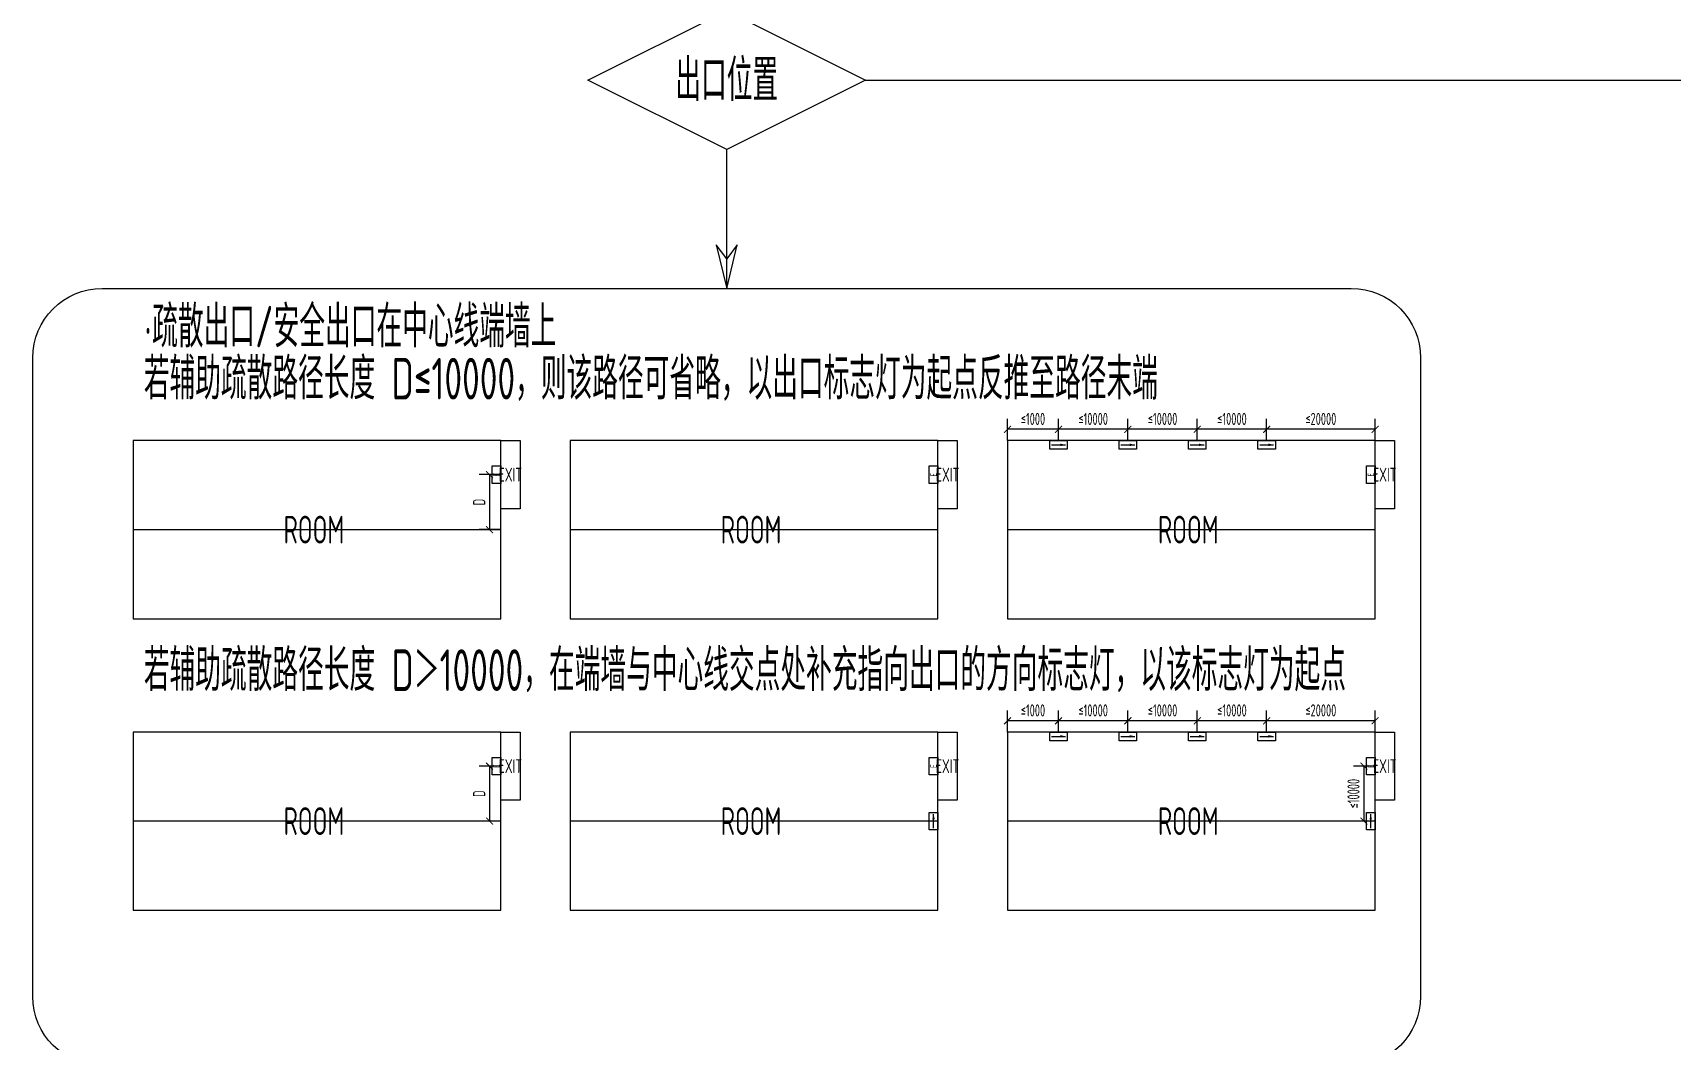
# Model space of a CAD drawing. Header units: millimetres. Extents: x -1582620 to 4754388, y -184455 to 3397362.
# Drawn here: x 2342128 to 2578378, y 1630009 to 1775311 of the extents above; entities that cross this region are included whole.
import ezdxf
from ezdxf.enums import TextEntityAlignment as Align

# ---------------------------------------------------------------- set-up
doc = ezdxf.new("R2010")
doc.units = ezdxf.units.MM
doc.header["$LTSCALE"] = 1000
doc.header["$MEASUREMENT"] = 0
for name, color, linetype in [('E-LITE-LITE', 3, 'Continuous'), ('E-UNIV-DIAG', 2, 'Continuous'), ('E-UNIV-EL', 140, 'Continuous'), ('E-UNIV-NOTE', 6, 'Continuous'), ('房间框线', 30, 'Continuous'), ('门窗框线', 114, 'Continuous'), ('预估主要疏散路径', 82, 'Continuous'), ('预估辅助疏散路径', 71, 'Continuous')]:
    doc.layers.add(name, color=color, linetype=linetype)
doc.styles.add('TH-STYLE3', font='tssdeng.shx', dxfattribs={"width": 0.65, "bigfont": 'tssdchn.shx'})
doc.dimstyles.new('E-DIMA100', dxfattribs={"dimscale": 100, "dimtxt": 3.5, "dimasz": 2, "dimexe": 3, "dimexo": 0, "dimgap": 1.25, "dimtad": 1, "dimdec": 1, "dimrnd": 1, "dimdsep": 46, "dimtxsty": 'TH-STYLE3', "dimblk1": 'ARCHTICK', "dimblk2": 'ARCHTICK', "dimsah": 1, "dimcen": 0, "dimclrt": 6, "dimadec": 0, "dimazin": 0, "dimtfac": 1, "dimtdec": 1, "dimtix": 1, "dimtmove": 2, "dimatfit": 3, "dimldrblk": 'ARCHTICK', "dimfxl": 1, "dimtolj": 1, "dimarcsym": 0})

# ---------------------------------------------------------------- blocks, each defined once
blk = doc.blocks.new('_ARCHTICK')
at = {"color": 0, "linetype": 'ByBlock', "const_width": 0.15}
blk.add_lwpolyline([(-0.5, -0.5), (0.5, 0.5)], dxfattribs=at)
blk = doc.blocks.new('*D555')
at = {"layer": 'Defpoints', "color": 0, "transparency": 16777216}
for p in [(2409561, 1711642, 0), (2407949, 1703721), (2409561, 1703721, 0)]:
    blk.add_point(p, dxfattribs=at)
at = {"layer": 'E-UNIV-NOTE', "color": 0, "lineweight": -2, "transparency": 16777216}
for p, q in [((2409561, 1711642), (2406449, 1711642)), ((2407949, 1711642), (2407949, 1703721)), ((2409561, 1703721), (2406449, 1703721))]:
    blk.add_line(p, q, dxfattribs=at)
at = {"layer": 'E-UNIV-NOTE', "color": 0, "lineweight": -2, "transparency": 16777216, "xscale": 1000, "yscale": 1000, "zscale": 1000}
for p, rotation in [((2407949, 1711642), 90), ((2407949, 1703721), 270)]:
    blk.add_blockref('_ARCHTICK', p, dxfattribs=dict(at, rotation=rotation))
at = {"layer": 'E-UNIV-NOTE', "color": 6, "transparency": 16777216, "insert": (2406449, 1707681), "char_height": 1750, "attachment_point": 5, "rotation": 90, "style": 'TH-STYLE3'}
blk.add_mtext('\\A1;D', dxfattribs=at)
blk = doc.blocks.new('E-BFEL100')
blk.add_lwpolyline([(-2.5, 1.25), (2.5, 1.25), (2.5, -1.25), (-2.5, -1.25)], close=True)
at = {"layer": 'E-UNIV-EL', "style": 'TH-STYLE3', "width": 0.7}
blk.add_attdef('T', text='', height=1.8, dxfattribs=at).set_placement((0, 0), align=Align.MIDDLE)
blk = doc.blocks.new('*D556')
at = {"layer": 'Defpoints', "color": 0, "transparency": 16777216}
for p in [(2409561, 1669642, 0), (2407949, 1661721), (2409561, 1661721, 0)]:
    blk.add_point(p, dxfattribs=at)
at = {"layer": 'E-UNIV-NOTE', "color": 0, "lineweight": -2, "transparency": 16777216}
for p, q in [((2409561, 1669642), (2406449, 1669642)), ((2407949, 1669642), (2407949, 1661721)), ((2409561, 1661721), (2406449, 1661721))]:
    blk.add_line(p, q, dxfattribs=at)
at = {"layer": 'E-UNIV-NOTE', "color": 0, "lineweight": -2, "transparency": 16777216, "xscale": 1000, "yscale": 1000, "zscale": 1000}
for p, rotation in [((2407949, 1669642), 90), ((2407949, 1661721), 270)]:
    blk.add_blockref('_ARCHTICK', p, dxfattribs=dict(at, rotation=rotation))
at = {"layer": 'E-UNIV-NOTE', "color": 6, "transparency": 16777216, "insert": (2406449, 1665681), "char_height": 1750, "attachment_point": 5, "rotation": 90, "style": 'TH-STYLE3'}
blk.add_mtext('\\A1;D', dxfattribs=at)
blk = doc.blocks.new('E-BFEL200')
blk.add_lwpolyline([(-2.5, 1.25), (2.5, 1.25), (2.5, -1.25), (-2.5, -1.25)], close=True)
at = {"layer": 'E-UNIV-EL'}
blk.add_line((-2, 0), (2, 0), dxfattribs=at)
blk.add_lwpolyline([(0.5, 0, 0.75, 0, 0), (2, 0, 0, 0, 0)], format="xyseb", dxfattribs=at)
blk = doc.blocks.new('*D559')
at = {"layer": 'Defpoints', "color": 0, "transparency": 16777216}
for p in [(2489936, 1718175), (2489936, 1716562, 0), (2499936, 1716562)]:
    blk.add_point(p, dxfattribs=at)
at = {"layer": 'E-UNIV-NOTE', "color": 0, "lineweight": -2, "transparency": 16777216}
for p, q in [((2489936, 1716562), (2489936, 1719675)), ((2499936, 1718175), (2489936, 1718175)), ((2499936, 1716562), (2499936, 1719675))]:
    blk.add_line(p, q, dxfattribs=at)
at = {"layer": 'E-UNIV-NOTE', "color": 0, "lineweight": -2, "transparency": 16777216, "xscale": 1000, "yscale": 1000, "zscale": 1000, "rotation": 180}
blk.add_blockref('_ARCHTICK', (2489936, 1718175), dxfattribs=at)
at = {"layer": 'E-UNIV-NOTE', "color": 0, "lineweight": -2, "transparency": 16777216, "xscale": 1000, "yscale": 1000, "zscale": 1000}
blk.add_blockref('_ARCHTICK', (2499936, 1718175), dxfattribs=at)
at = {"layer": 'E-UNIV-NOTE', "color": 6, "transparency": 16777216, "insert": (2494936, 1719675), "char_height": 1750, "attachment_point": 5, "style": 'TH-STYLE3'}
blk.add_mtext('\\A1;≤10000', dxfattribs=at)
blk = doc.blocks.new('*D560')
at = {"layer": 'Defpoints', "color": 0, "transparency": 16777216}
for p in [(2499936, 1718175), (2499936, 1716562, 0), (2509936, 1716562)]:
    blk.add_point(p, dxfattribs=at)
at = {"layer": 'E-UNIV-NOTE', "color": 0, "lineweight": -2, "transparency": 16777216}
for p, q in [((2499936, 1716562), (2499936, 1719675)), ((2509936, 1718175), (2499936, 1718175)), ((2509936, 1716562), (2509936, 1719675))]:
    blk.add_line(p, q, dxfattribs=at)
at = {"layer": 'E-UNIV-NOTE', "color": 0, "lineweight": -2, "transparency": 16777216, "xscale": 1000, "yscale": 1000, "zscale": 1000, "rotation": 180}
blk.add_blockref('_ARCHTICK', (2499936, 1718175), dxfattribs=at)
at = {"layer": 'E-UNIV-NOTE', "color": 0, "lineweight": -2, "transparency": 16777216, "xscale": 1000, "yscale": 1000, "zscale": 1000}
blk.add_blockref('_ARCHTICK', (2509936, 1718175), dxfattribs=at)
at = {"layer": 'E-UNIV-NOTE', "color": 6, "transparency": 16777216, "insert": (2504936, 1719675), "char_height": 1750, "attachment_point": 5, "style": 'TH-STYLE3'}
blk.add_mtext('\\A1;≤10000', dxfattribs=at)
blk = doc.blocks.new('*D561')
at = {"layer": 'Defpoints', "color": 0, "transparency": 16777216}
for p in [(2509936, 1718175), (2509936, 1716562, 0), (2519936, 1716562)]:
    blk.add_point(p, dxfattribs=at)
at = {"layer": 'E-UNIV-NOTE', "color": 0, "lineweight": -2, "transparency": 16777216}
for p, q in [((2509936, 1716562), (2509936, 1719675)), ((2519936, 1718175), (2509936, 1718175)), ((2519936, 1716562), (2519936, 1719675))]:
    blk.add_line(p, q, dxfattribs=at)
at = {"layer": 'E-UNIV-NOTE', "color": 0, "lineweight": -2, "transparency": 16777216, "xscale": 1000, "yscale": 1000, "zscale": 1000, "rotation": 180}
blk.add_blockref('_ARCHTICK', (2509936, 1718175), dxfattribs=at)
at = {"layer": 'E-UNIV-NOTE', "color": 0, "lineweight": -2, "transparency": 16777216, "xscale": 1000, "yscale": 1000, "zscale": 1000}
blk.add_blockref('_ARCHTICK', (2519936, 1718175), dxfattribs=at)
at = {"layer": 'E-UNIV-NOTE', "color": 6, "transparency": 16777216, "insert": (2514936, 1719675), "char_height": 1750, "attachment_point": 5, "style": 'TH-STYLE3'}
blk.add_mtext('\\A1;≤10000', dxfattribs=at)
blk = doc.blocks.new('*D562')
at = {"layer": 'Defpoints', "color": 0, "transparency": 16777216}
for p in [(2489936, 1676175), (2489936, 1674562, 0), (2499936, 1674562)]:
    blk.add_point(p, dxfattribs=at)
at = {"layer": 'E-UNIV-NOTE', "color": 0, "lineweight": -2, "transparency": 16777216}
for p, q in [((2489936, 1674562), (2489936, 1677675)), ((2499936, 1674562), (2499936, 1677675)), ((2499936, 1676175), (2489936, 1676175))]:
    blk.add_line(p, q, dxfattribs=at)
at = {"layer": 'E-UNIV-NOTE', "color": 0, "lineweight": -2, "transparency": 16777216, "xscale": 1000, "yscale": 1000, "zscale": 1000, "rotation": 180}
blk.add_blockref('_ARCHTICK', (2489936, 1676175), dxfattribs=at)
at = {"layer": 'E-UNIV-NOTE', "color": 0, "lineweight": -2, "transparency": 16777216, "xscale": 1000, "yscale": 1000, "zscale": 1000}
blk.add_blockref('_ARCHTICK', (2499936, 1676175), dxfattribs=at)
at = {"layer": 'E-UNIV-NOTE', "color": 6, "transparency": 16777216, "insert": (2494936, 1677675), "char_height": 1750, "attachment_point": 5, "style": 'TH-STYLE3'}
blk.add_mtext('\\A1;≤10000', dxfattribs=at)
blk = doc.blocks.new('*D563')
at = {"layer": 'Defpoints', "color": 0, "transparency": 16777216}
for p in [(2499936, 1676175), (2499936, 1674562, 0), (2509936, 1674562)]:
    blk.add_point(p, dxfattribs=at)
at = {"layer": 'E-UNIV-NOTE', "color": 0, "lineweight": -2, "transparency": 16777216}
for p, q in [((2499936, 1674562), (2499936, 1677675)), ((2509936, 1674562), (2509936, 1677675)), ((2509936, 1676175), (2499936, 1676175))]:
    blk.add_line(p, q, dxfattribs=at)
at = {"layer": 'E-UNIV-NOTE', "color": 0, "lineweight": -2, "transparency": 16777216, "xscale": 1000, "yscale": 1000, "zscale": 1000, "rotation": 180}
blk.add_blockref('_ARCHTICK', (2499936, 1676175), dxfattribs=at)
at = {"layer": 'E-UNIV-NOTE', "color": 0, "lineweight": -2, "transparency": 16777216, "xscale": 1000, "yscale": 1000, "zscale": 1000}
blk.add_blockref('_ARCHTICK', (2509936, 1676175), dxfattribs=at)
at = {"layer": 'E-UNIV-NOTE', "color": 6, "transparency": 16777216, "insert": (2504936, 1677675), "char_height": 1750, "attachment_point": 5, "style": 'TH-STYLE3'}
blk.add_mtext('\\A1;≤10000', dxfattribs=at)
blk = doc.blocks.new('*D564')
at = {"layer": 'Defpoints', "color": 0, "transparency": 16777216}
for p in [(2509936, 1676175), (2509936, 1674562, 0), (2519936, 1674562)]:
    blk.add_point(p, dxfattribs=at)
at = {"layer": 'E-UNIV-NOTE', "color": 0, "lineweight": -2, "transparency": 16777216}
for p, q in [((2509936, 1674562), (2509936, 1677675)), ((2519936, 1674562), (2519936, 1677675)), ((2519936, 1676175), (2509936, 1676175))]:
    blk.add_line(p, q, dxfattribs=at)
at = {"layer": 'E-UNIV-NOTE', "color": 0, "lineweight": -2, "transparency": 16777216, "xscale": 1000, "yscale": 1000, "zscale": 1000, "rotation": 180}
blk.add_blockref('_ARCHTICK', (2509936, 1676175), dxfattribs=at)
at = {"layer": 'E-UNIV-NOTE', "color": 0, "lineweight": -2, "transparency": 16777216, "xscale": 1000, "yscale": 1000, "zscale": 1000}
blk.add_blockref('_ARCHTICK', (2519936, 1676175), dxfattribs=at)
at = {"layer": 'E-UNIV-NOTE', "color": 6, "transparency": 16777216, "insert": (2514936, 1677675), "char_height": 1750, "attachment_point": 5, "style": 'TH-STYLE3'}
blk.add_mtext('\\A1;≤10000', dxfattribs=at)
blk = doc.blocks.new('*D565')
at = {"layer": 'Defpoints', "color": 0, "transparency": 16777216}
for p in [(2535561, 1669642), (2533949, 1661721), (2535561, 1661721)]:
    blk.add_point(p, dxfattribs=at)
at = {"layer": 'E-UNIV-NOTE', "color": 0, "lineweight": -2, "transparency": 16777216}
for p, q in [((2535561, 1669642), (2532449, 1669642)), ((2533949, 1669642), (2533949, 1661721)), ((2535561, 1661721), (2532449, 1661721))]:
    blk.add_line(p, q, dxfattribs=at)
at = {"layer": 'E-UNIV-NOTE', "color": 0, "lineweight": -2, "transparency": 16777216, "xscale": 1000, "yscale": 1000, "zscale": 1000}
for p, rotation in [((2533949, 1669642), 90), ((2533949, 1661721), 270)]:
    blk.add_blockref('_ARCHTICK', p, dxfattribs=dict(at, rotation=rotation))
at = {"layer": 'E-UNIV-NOTE', "color": 6, "transparency": 16777216, "insert": (2532449, 1665681), "char_height": 1750, "attachment_point": 5, "rotation": 90, "style": 'TH-STYLE3'}
blk.add_mtext('\\A1;≤10000', dxfattribs=at)
blk = doc.blocks.new('*D580')
at = {"layer": 'Defpoints', "color": 0, "transparency": 16777216}
for p in [(2482585, 1718175), (2482585, 1716562), (2489936, 1716562)]:
    blk.add_point(p, dxfattribs=at)
at = {"layer": 'E-UNIV-NOTE', "color": 0, "lineweight": -2, "transparency": 16777216}
for p, q in [((2482585, 1716562), (2482585, 1719675)), ((2489936, 1718175), (2482585, 1718175)), ((2489936, 1716562), (2489936, 1719675))]:
    blk.add_line(p, q, dxfattribs=at)
at = {"layer": 'E-UNIV-NOTE', "color": 0, "lineweight": -2, "transparency": 16777216, "xscale": 1000, "yscale": 1000, "zscale": 1000, "rotation": 180}
blk.add_blockref('_ARCHTICK', (2482585, 1718175), dxfattribs=at)
at = {"layer": 'E-UNIV-NOTE', "color": 0, "lineweight": -2, "transparency": 16777216, "xscale": 1000, "yscale": 1000, "zscale": 1000}
blk.add_blockref('_ARCHTICK', (2489936, 1718175), dxfattribs=at)
at = {"layer": 'E-UNIV-NOTE', "color": 6, "transparency": 16777216, "insert": (2486260, 1719675), "char_height": 1750, "attachment_point": 5, "style": 'TH-STYLE3'}
blk.add_mtext('\\A1;≤1000', dxfattribs=at)
blk = doc.blocks.new('*D581')
at = {"layer": 'Defpoints', "color": 0, "transparency": 16777216}
for p in [(2482585, 1676175), (2482585, 1674562), (2489936, 1674562)]:
    blk.add_point(p, dxfattribs=at)
at = {"layer": 'E-UNIV-NOTE', "color": 0, "lineweight": -2, "transparency": 16777216}
for p, q in [((2482585, 1674562), (2482585, 1677675)), ((2489936, 1674562), (2489936, 1677675)), ((2489936, 1676175), (2482585, 1676175))]:
    blk.add_line(p, q, dxfattribs=at)
at = {"layer": 'E-UNIV-NOTE', "color": 0, "lineweight": -2, "transparency": 16777216, "xscale": 1000, "yscale": 1000, "zscale": 1000, "rotation": 180}
blk.add_blockref('_ARCHTICK', (2482585, 1676175), dxfattribs=at)
at = {"layer": 'E-UNIV-NOTE', "color": 0, "lineweight": -2, "transparency": 16777216, "xscale": 1000, "yscale": 1000, "zscale": 1000}
blk.add_blockref('_ARCHTICK', (2489936, 1676175), dxfattribs=at)
at = {"layer": 'E-UNIV-NOTE', "color": 6, "transparency": 16777216, "insert": (2486260, 1677675), "char_height": 1750, "attachment_point": 5, "style": 'TH-STYLE3'}
blk.add_mtext('\\A1;≤1000', dxfattribs=at)
blk = doc.blocks.new('*D595')
at = {"layer": 'Defpoints', "color": 0, "transparency": 16777216}
for p in [(2519936, 1676175), (2519936, 1674562, 0), (2535561, 1669642)]:
    blk.add_point(p, dxfattribs=at)
at = {"layer": 'E-UNIV-NOTE', "color": 0, "lineweight": -2, "transparency": 16777216}
for p, q in [((2519936, 1674562), (2519936, 1677675)), ((2535561, 1669642), (2535561, 1677675)), ((2535561, 1676175), (2519936, 1676175))]:
    blk.add_line(p, q, dxfattribs=at)
at = {"layer": 'E-UNIV-NOTE', "color": 0, "lineweight": -2, "transparency": 16777216, "xscale": 1000, "yscale": 1000, "zscale": 1000, "rotation": 180}
blk.add_blockref('_ARCHTICK', (2519936, 1676175), dxfattribs=at)
at = {"layer": 'E-UNIV-NOTE', "color": 0, "lineweight": -2, "transparency": 16777216, "xscale": 1000, "yscale": 1000, "zscale": 1000}
blk.add_blockref('_ARCHTICK', (2535561, 1676175), dxfattribs=at)
at = {"layer": 'E-UNIV-NOTE', "color": 6, "transparency": 16777216, "insert": (2527748, 1677675), "char_height": 1750, "attachment_point": 5, "style": 'TH-STYLE3'}
blk.add_mtext('\\A1;≤20000', dxfattribs=at)
blk = doc.blocks.new('*D596')
at = {"layer": 'Defpoints', "color": 0, "transparency": 16777216}
for p in [(2519936, 1718175), (2519936, 1716562, 0), (2535561, 1711642)]:
    blk.add_point(p, dxfattribs=at)
at = {"layer": 'E-UNIV-NOTE', "color": 0, "lineweight": -2, "transparency": 16777216}
for p, q in [((2519936, 1716562), (2519936, 1719675)), ((2535561, 1718175), (2519936, 1718175)), ((2535561, 1711642), (2535561, 1719675))]:
    blk.add_line(p, q, dxfattribs=at)
at = {"layer": 'E-UNIV-NOTE', "color": 0, "lineweight": -2, "transparency": 16777216, "xscale": 1000, "yscale": 1000, "zscale": 1000, "rotation": 180}
blk.add_blockref('_ARCHTICK', (2519936, 1718175), dxfattribs=at)
at = {"layer": 'E-UNIV-NOTE', "color": 0, "lineweight": -2, "transparency": 16777216, "xscale": 1000, "yscale": 1000, "zscale": 1000}
blk.add_blockref('_ARCHTICK', (2535561, 1718175), dxfattribs=at)
at = {"layer": 'E-UNIV-NOTE', "color": 6, "transparency": 16777216, "insert": (2527748, 1719675), "char_height": 1750, "attachment_point": 5, "style": 'TH-STYLE3'}
blk.add_mtext('\\A1;≤20000', dxfattribs=at)

msp = doc.modelspace()

# ---------------------------------------------------------------- linework, layer by layer
at = {"layer": 'E-UNIV-DIAG', "elevation": 0}
msp.add_lwpolyline([(2442127.73, 1778473.75), (2462127.73, 1768473.75), (2442127.73, 1758473.75), (2422127.73, 1768473.75)], close=True, dxfattribs=at)
msp.add_lwpolyline([(2462144.22, 1768482), (2704644.22, 1768482, -0.414213562), (2714644.22, 1758482), (2714644.22, 1738473.75)], format="xyb", dxfattribs=at)
for points in [[(2442127.73, 1738473.75), (2442127.73, 1758473.75)], [(2442127.73, 1738473.75), (2443627.73, 1744749.99), (2442127.73, 1742749.99), (2440627.73, 1744749.99), (2442127.73, 1738473.75)]]:
    msp.add_lwpolyline(points, dxfattribs=at)
msp.add_lwpolyline([(2532127.73, 1626473.75), (2352127.73, 1626473.75, -0.414213562), (2342127.73, 1636473.75), (2342127.73, 1728473.75, -0.414213562), (2352127.73, 1738473.75), (2532127.73, 1738473.75, -0.414213562), (2542127.73, 1728473.75), (2542127.73, 1636473.75, -0.414213562)], format="xyb", close=True, dxfattribs=at)
at = {"layer": '房间框线', "elevation": 0}
for points in [[(2409560.84, 1716562.45), (2356585.08, 1716562.45), (2356585.08, 1690879.79), (2409560.84, 1690879.79)], [(2472560.84, 1716562.45), (2419585.08, 1716562.45), (2419585.08, 1690879.79), (2472560.84, 1690879.79)], [(2535560.84, 1716562.45), (2482585.08, 1716562.45), (2482585.08, 1690879.79), (2535560.84, 1690879.79)], [(2409560.84, 1674562.45), (2356585.08, 1674562.45), (2356585.08, 1648879.79), (2409560.84, 1648879.79)], [(2472560.84, 1674562.45), (2419585.08, 1674562.45), (2419585.08, 1648879.79), (2472560.84, 1648879.79)], [(2535560.84, 1674562.45), (2482585.08, 1674562.45), (2482585.08, 1648879.79), (2535560.84, 1648879.79)]]:
    msp.add_lwpolyline(points, close=True, dxfattribs=at)
at = {"layer": '门窗框线', "elevation": 0}
for points in [[(2409560.84, 1716562.45), (2412340.22, 1716562.45), (2412340.22, 1706721.12), (2409560.84, 1706721.12)], [(2472560.84, 1716562.45), (2475340.22, 1716562.45), (2475340.22, 1706721.12), (2472560.84, 1706721.12)], [(2535560.84, 1716562.45), (2538340.22, 1716562.45), (2538340.22, 1706721.12), (2535560.84, 1706721.12)], [(2409560.84, 1674562.45), (2412340.22, 1674562.45), (2412340.22, 1664721.12), (2409560.84, 1664721.12)], [(2472560.84, 1674562.45), (2475340.22, 1674562.45), (2475340.22, 1664721.12), (2472560.84, 1664721.12)], [(2535560.84, 1674562.45), (2538340.22, 1674562.45), (2538340.22, 1664721.12), (2535560.84, 1664721.12)]]:
    msp.add_lwpolyline(points, close=True, dxfattribs=at)
at = {"layer": '预估主要疏散路径', "const_width": 200, "elevation": 0}
for points in [[(2356585.08, 1703721.12), (2409560.84, 1703721.12)], [(2419585.08, 1703721.12), (2472560.84, 1703721.12)], [(2482585.08, 1703721.12), (2535560.84, 1703721.12)], [(2356585.08, 1661721.12), (2409560.84, 1661721.12)], [(2419585.08, 1661721.12), (2472560.84, 1661721.12)], [(2482585.08, 1661721.12), (2535560.84, 1661721.12)]]:
    msp.add_lwpolyline(points, dxfattribs=at)
at = {"layer": '预估辅助疏散路径', "const_width": 200, "elevation": 0}
for points in [[(2409560.84, 1703721.12), (2409560.84, 1711641.79)], [(2409560.84, 1661721.12), (2409560.84, 1669641.79)]]:
    msp.add_lwpolyline(points, dxfattribs=at)

# ---------------------------------------------------------------- block references
at = {"layer": 'E-LITE-LITE', "xscale": 500, "yscale": 500, "zscale": 500}
for p in [(2489935.84, 1715937.45, 0), (2499935.84, 1715937.45, 0), (2509935.84, 1715937.45, 0), (2519935.84, 1715937.45, 0), (2489935.84, 1673937.45, 0), (2499935.84, 1673937.45, 0), (2509935.84, 1673937.45, 0), (2519935.84, 1673937.45, 0)]:
    msp.add_blockref('E-BFEL200', p, dxfattribs=at)
at = {"layer": 'E-LITE-LITE', "xscale": 500, "yscale": 500, "zscale": 500, "rotation": 90}
for p in [(2408935.84, 1711641.79), (2471935.84, 1711641.79, 0), (2534935.84, 1711641.79, 0), (2408935.84, 1669641.79), (2471935.84, 1669641.79, 0), (2534935.84, 1669641.79, 0)]:
    msp.add_blockref('E-BFEL100', p, dxfattribs=at).add_auto_attribs({'T': 'E'})
for p in [(2471935.84, 1661721.12, 0), (2534935.84, 1661721.12, 0)]:
    msp.add_blockref('E-BFEL200', p, dxfattribs=at)

# ---------------------------------------------------------------- texts
at = {"layer": 'E-UNIV-NOTE', "style": 'TH-STYLE3', "width": 0.65}
for s, height, p in [('出口位置', 6000, (2442127.73, 1768473.75, 0)), ('EXIT', 2000, (2410950.53, 1711641.79, 0)), ('EXIT', 2000, (2473950.53, 1711641.79, 0)), ('EXIT', 2000, (2536950.53, 1711641.79, 0)), ('ROOM', 4000, (2382638.64, 1703721.12, 0)), ('ROOM', 4000, (2445638.64, 1703721.12, 0)), ('ROOM', 4000, (2508638.64, 1703721.12, 0)), ('EXIT', 2000, (2410950.53, 1669641.79, 0)), ('EXIT', 2000, (2473950.53, 1669641.79, 0)), ('EXIT', 2000, (2536950.53, 1669641.79, 0)), ('ROOM', 4000, (2382638.64, 1661721.12, 0)), ('ROOM', 4000, (2445638.64, 1661721.12, 0)), ('ROOM', 4000, (2508638.64, 1661721.12, 0))]:
    msp.add_text(s, height=height, dxfattribs=at).set_placement(p, align=Align.MIDDLE_CENTER)
for s, p in [('·疏散出口/安全出口在中心线端墙上', (2358127.73, 1732973.75, 0)), ('若辅助疏散路径长度 D≤10000，则该路径可省略，以出口标志灯为起点反推至路径末端', (2358127.73, 1725473.75, 0)), ('若辅助疏散路径长度 D＞10000，在端墙与中心线交点处补充指向出口的方向标志灯，以该标志灯为起点', (2358127.73, 1683473.75, 0))]:
    msp.add_text(s, height=6000, dxfattribs=at).set_placement(p, align=Align.MIDDLE_LEFT)

# ---------------------------------------------------------------- dimensions: what is measured, and where the dimension line sits
at = {"layer": 'E-UNIV-NOTE'}
for base, p1, p2, text, picture, middle in [((2482585.08, 1718174.58, 0), (2489935.84, 1716562.45, 0), (2482585.08, 1716562.45, 0), '≤1000', '*D580', (2486260.46, 1719674.58, 0)), ((2489935.84, 1718174.58, 0), (2499935.84, 1716562.45, 0), (2489935.84, 1716562.45, 0), '≤10000', '*D559', (2494935.84, 1719674.58, 0)), ((2499935.84, 1718174.58, 0), (2509935.84, 1716562.45, 0), (2499935.84, 1716562.45, 0), '≤10000', '*D560', (2504935.84, 1719674.58, 0)), ((2509935.84, 1718174.58, 0), (2519935.84, 1716562.45, 0), (2509935.84, 1716562.45, 0), '≤10000', '*D561', (2514935.84, 1719674.58, 0)), ((2519935.84, 1718174.58, 0), (2535560.84, 1711641.79, 0), (2519935.84, 1716562.45, 0), '≤20000', '*D596', (2527748.34, 1719674.58, 0)), ((2482585.08, 1676174.58, 0), (2489935.84, 1674562.45, 0), (2482585.08, 1674562.45, 0), '≤1000', '*D581', (2486260.46, 1677674.58, 0)), ((2489935.84, 1676174.58, 0), (2499935.84, 1674562.45, 0), (2489935.84, 1674562.45, 0), '≤10000', '*D562', (2494935.84, 1677674.58, 0)), ((2499935.84, 1676174.58, 0), (2509935.84, 1674562.45, 0), (2499935.84, 1674562.45, 0), '≤10000', '*D563', (2504935.84, 1677674.58, 0)), ((2509935.84, 1676174.58, 0), (2519935.84, 1674562.45, 0), (2509935.84, 1674562.45, 0), '≤10000', '*D564', (2514935.84, 1677674.58, 0)), ((2519935.84, 1676174.58, 0), (2535560.84, 1669641.79, 0), (2519935.84, 1674562.45, 0), '≤20000', '*D595', (2527748.34, 1677674.58, 0))]:
    dim = msp.add_linear_dim(base=base, p1=p1, p2=p2, text=text, dimstyle='E-DIMA100', override={"dimscale": 500}, dxfattribs=at)
    dim.commit()
    dim.dimension.update_dxf_attribs({"geometry": picture, "text_midpoint": middle})
for base, p1, p2, text, picture, middle in [((2407948.71, 1703721.12), (2409560.84, 1711641.79, 0), (2409560.84, 1703721.12, 0), 'D', '*D555', (2406448.71, 1707681.45)), ((2407948.71, 1661721.12), (2409560.84, 1669641.79, 0), (2409560.84, 1661721.12, 0), 'D', '*D556', (2406448.71, 1665681.45)), ((2533948.71, 1661721.12, 0), (2535560.84, 1669641.79, 0), (2535560.84, 1661721.12, 0), '≤10000', '*D565', (2532448.71, 1665681.45, 0))]:
    dim = msp.add_linear_dim(base=base, p1=p1, p2=p2, angle=90, text=text, dimstyle='E-DIMA100', override={"dimscale": 500}, dxfattribs=at)
    dim.commit()
    dim.dimension.update_dxf_attribs({"geometry": picture, "text_midpoint": middle})

doc.saveas('drawing.dxf')
